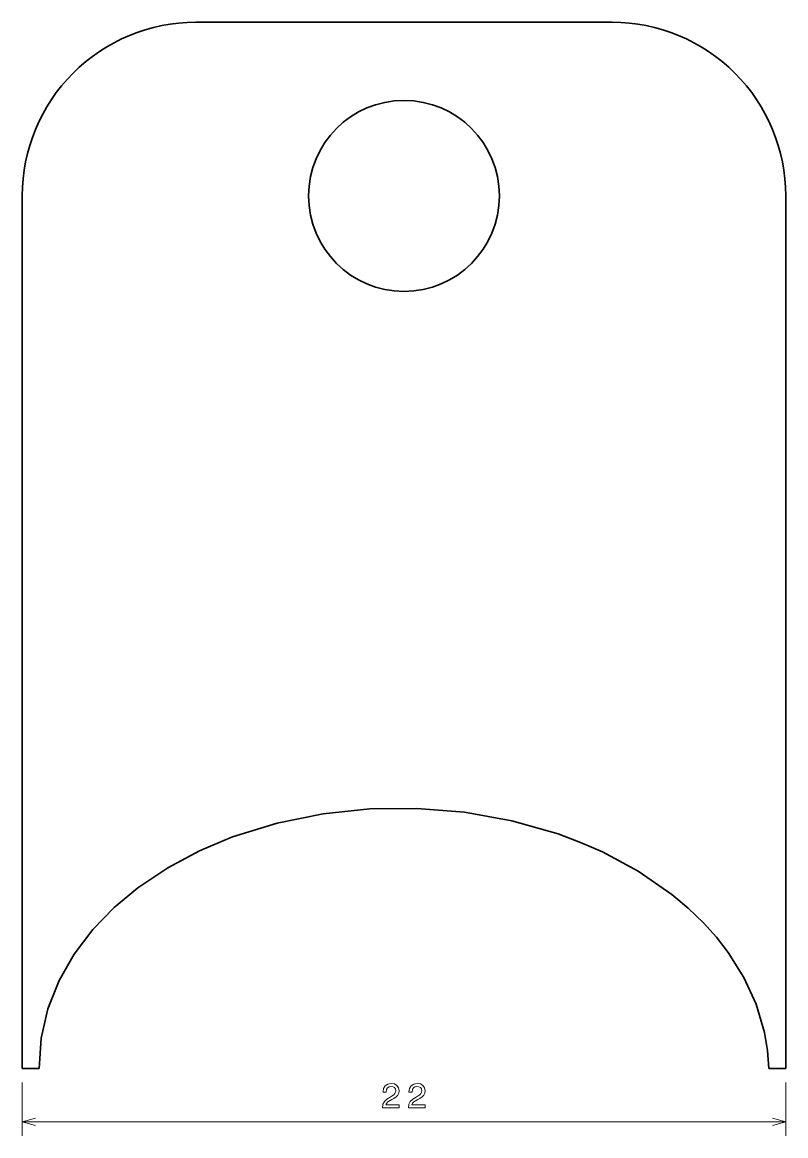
# Model space of a CAD drawing. Extents: x 49 to 159, y 76 to 236.
import ezdxf

# ---------------------------------------------------------------- set-up
doc = ezdxf.new("R2010")
doc.units = 0

msp = doc.modelspace()

# ---------------------------------------------------------------- linework, layer by layer
at = {"color": 7, "lineweight": 35}
for p, q in [((133.93335, 236.439392), (73.933342, 236.439392)), ((48.933334, 211.439392), (48.933334, 85.784393)), ((158.93335, 85.784393), (158.93335, 211.439392))]:
    msp.add_line(p, q, dxfattribs=at)
at = {"color": 7, "lineweight": 35, "ltscale": 0.061442}
msp.add_line((48.933334, 85.784393), (51.390995, 85.784393), dxfattribs=at)
at = {"color": 7, "lineweight": 35, "ltscale": 0.061441}
msp.add_line((156.475693, 85.784393), (158.93335, 85.784393), dxfattribs=at)
at = {"color": 7, "lineweight": 13, "ltscale": 0.19187}
for p, q in [((48.933334, 83.784348), (48.933334, 76.109558)), ((158.93335, 83.784348), (158.93335, 76.109558))]:
    msp.add_line(p, q, dxfattribs=at)
at = {"color": 7, "lineweight": 13}
msp.add_line((48.933334, 78.109528), (158.93335, 78.109528), dxfattribs=at)
at = {"color": 7, "lineweight": 35}
msp.add_lwpolyline([(51.390995, 85.784393), (51.663403, 90.14505), (52.63142, 94.403778), (54.241184, 98.465439), (56.413998, 102.259163), (59.098934, 105.783867), (62.183117, 108.966927), (65.588493, 111.803154), (69.889687, 114.686607), (74.460075, 117.122215), (79.233864, 119.128822), (85.682838, 121.132225), (92.302254, 122.471794), (99.019402, 123.171867), (105.772331, 123.247017), (112.665031, 122.681068), (119.472321, 121.458458), (126.12355, 119.562477), (129.364594, 118.353981), (132.532852, 116.966423), (137.690781, 114.194511), (142.515045, 110.867561), (144.868484, 108.898109), (147.077881, 106.770119), (148.945328, 104.694389), (150.655609, 102.488884), (152.907959, 98.896881), (154.671982, 95.041977), (155.869919, 90.976578), (156.297958, 88.395096), (156.475693, 85.784393)], dxfattribs=at)
at = {"color": 7, "lineweight": 13}
for points in [[(100.834778, 80.109497), (103.240402, 80.109497), (103.240402, 80.543228), (101.339081, 80.543228), (101.445015, 80.780273), (101.626556, 80.976959), (102.186363, 81.335007), (102.48391, 81.486298), (102.816742, 81.703125), (103.053787, 81.955353), (103.189972, 82.252899), (103.240402, 82.590729), (103.154648, 83.014389), (102.917603, 83.34726), (102.55452, 83.559052), (102.085503, 83.634735), (101.601341, 83.548981), (101.233185, 83.311935), (100.99614, 82.93367), (100.915459, 82.434402), (100.915459, 82.363831), (101.374405, 82.363831), (101.374405, 82.40419), (101.419762, 82.747131), (101.555946, 82.999283), (101.772812, 83.160645), (102.060287, 83.21611), (102.35276, 83.16568), (102.569626, 83.039642), (102.710846, 82.842957), (102.761276, 82.59584), (102.72599, 82.363831), (102.630165, 82.167145), (102.468765, 81.995636), (102.246864, 81.844345), (101.949318, 81.682983), (101.455086, 81.370331), (101.107109, 81.03746), (100.900314, 80.634018), (100.834778, 80.124603)], [(104.570816, 80.109497), (106.97644, 80.109497), (106.97644, 80.543228), (105.075119, 80.543228), (105.181053, 80.780273), (105.362595, 80.976959), (105.922401, 81.335007), (106.219948, 81.486298), (106.55278, 81.703125), (106.789825, 81.955353), (106.92601, 82.252899), (106.97644, 82.590729), (106.890686, 83.014389), (106.653641, 83.34726), (106.290558, 83.559052), (105.821541, 83.634735), (105.337379, 83.548981), (104.969223, 83.311935), (104.732178, 82.93367), (104.651497, 82.434402), (104.651497, 82.363831), (105.110443, 82.363831), (105.110443, 82.40419), (105.1558, 82.747131), (105.291985, 82.999283), (105.50885, 83.160645), (105.796326, 83.21611), (106.088799, 83.16568), (106.305664, 83.039642), (106.446884, 82.842957), (106.497314, 82.59584), (106.462029, 82.363831), (106.366203, 82.167145), (106.204803, 81.995636), (105.982903, 81.844345), (105.685356, 81.682983), (105.191124, 81.370331), (104.843147, 81.03746), (104.636353, 80.634018), (104.570816, 80.124603)]]:
    msp.add_lwpolyline(points, close=True, dxfattribs=at)
for points in [[(50.865177, 78.627182), (48.933334, 78.109528), (50.865177, 77.591873)], [(157.001511, 77.591873), (158.93335, 78.109528), (157.001511, 78.627182)]]:
    msp.add_lwpolyline(points, dxfattribs=at)
at = {"color": 7, "lineweight": 35}
msp.add_circle((103.933342, 211.439392), 13.750001, dxfattribs=at)
for centre, start, end in [((73.933342, 211.439392), 90.000003, 180.000005), ((133.93335, 211.439392), 0, 90.000003)]:
    msp.add_arc(centre, 25.000002, start, end, dxfattribs=at)

doc.saveas('drawing.dxf')
